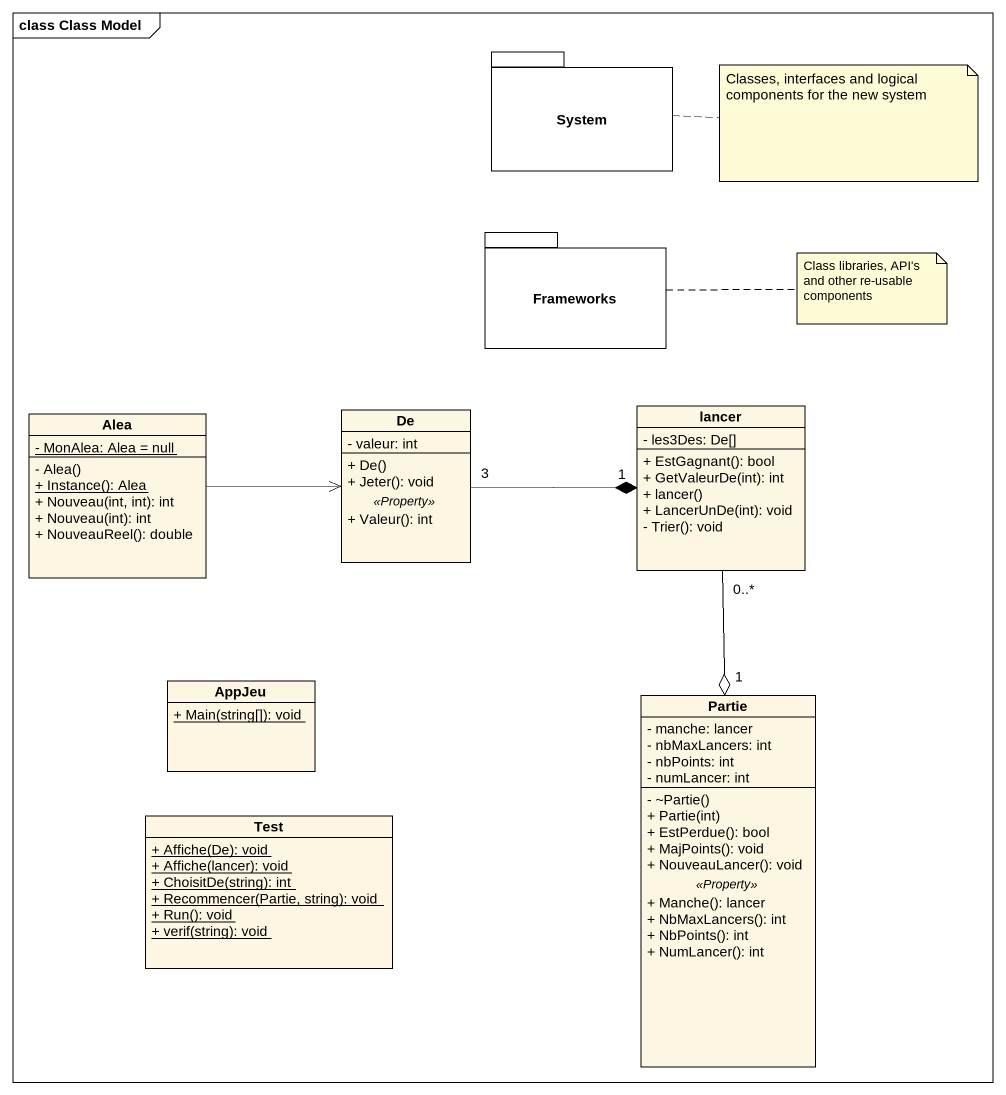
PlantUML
@startuml
mainframe class Class Model
hide circle
hide empty members
skinparam classAttributeIconSize 0
package System {
}
package Frameworks {
}
class Alea {
  {static} - MonAlea: Alea = null
  - Alea()
  {static} + Instance(): Alea
  + Nouveau(int, int): int
  + Nouveau(int): int
  + NouveauReel(): double
}
class De {
  - valeur: int
  --
  + De()
  + Jeter(): void
  .. <<Property>> ..
  + Valeur(): int
}
class lancer {
  - les3Des: De[]
  + EstGagnant(): bool
  + GetValeurDe(int): int
  + lancer()
  + LancerUnDe(int): void
  - Trier(): void
}
class AppJeu {
  {static} + Main(string[]): void
}
class Partie {
  - manche: lancer
  - nbMaxLancers: int
  - nbPoints: int
  - numLancer: int
  --
  - ~Partie()
  + Partie(int)
  + EstPerdue(): bool
  + MajPoints(): void
  + NouveauLancer(): void
  .. <<Property>> ..
  + Manche(): lancer
  + NbMaxLancers(): int
  + NbPoints(): int
  + NumLancer(): int
}
class Test {
  {static} + Affiche(De): void
  {static} + Affiche(lancer): void
  {static} + ChoisitDe(string): int
  {static} + Recommencer(Partie, string): void
  {static} + Run(): void
  {static} + verif(string): void
}
Alea -right-> De
De "3" -right-* "1" lancer
lancer "0..*" --o "1" Partie
note right of System : Classes, interfaces and logical components for the new system
note right of Frameworks : Class libraries, API's and other re-usable components
@enduml
